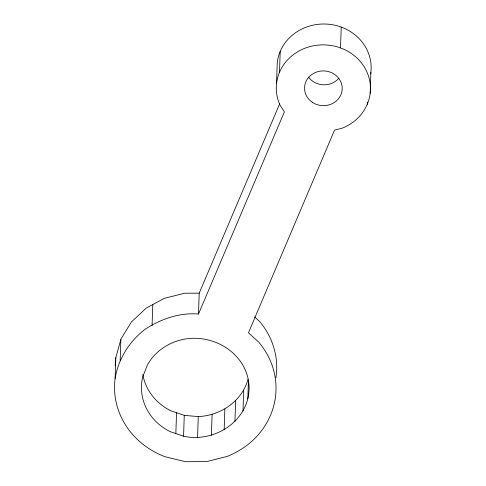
<?xml version="1.0" encoding="UTF-8"?>
<svg xmlns="http://www.w3.org/2000/svg" width="486" height="486" viewBox="0 0 486 486"><rect width="100%" height="100%" fill="white"/><g stroke="black" fill="none" stroke-linecap="round" stroke-linejoin="round"><path stroke-width="0.73" d="M115.121 378.509C118.353 358.644 129.507 341.148 145.448 329.016C161.182 318.907 179.632 312.492 198.507 314.011L284.395 111.865L280.234 105.486A47.106 43.424 1.9 0 1 304.485 48.412A47.106 43.424 1.9 0 1 366.517 71.078A47.106 43.424 1.9 0 1 342.266 128.158L334.532 130.181L248.443 332.801L258.813 342.211A80.749 74.437 1.9 0 1 226.968 456.469L206.672 461.597L185.591 461.7L165.179 456.767A80.749 74.437 1.9 0 1 115.121 378.509L115.814 357.66L121.05 338.863L131.396 321.981L146.14 308.167L164.28 298.361L184.583 293.234L199.199 293.161L279.76 103.561M120.17 360.393L120.862 339.544M152.088 325.432L152.78 304.582M175.847 433.585L176.54 412.736M183.574 436.221L170.373 431.714A53.831 49.627 1.9 0 1 142.744 376.784L147.562 364.64A53.831 49.627 1.9 0 1 179.152 340.413C210.359 331.331 247.107 352.058 249.063 385.999C250.339 420.019 215.17 443.214 183.574 436.221L184.267 415.372L171.066 410.864A53.831 49.627 1.9 0 1 142.823 374.578M198.507 314.011L199.199 293.161M197.571 437.436L198.264 416.587C220.346 415.682 242.046 401.278 247.975 379.396M211.41 435.268L212.103 414.418M224.155 429.873L224.842 409.024M234.926 421.605L235.619 400.756M243 411.041L243.693 390.191M247.817 398.897L248.413 381.024M276.564 83.246L277.257 62.396A47.106 43.424 1.9 0 1 330.085 24.391A47.106 43.424 1.9 0 1 370.666 73.963M279.511 72.256L280.203 51.407M340.522 47.926L341.215 27.076M367.24 104.314L367.319 102.078M370.186 93.318L370.879 72.469M184.267 415.372L198.264 416.587M254.591 316.902L259.506 321.361A80.749 74.437 1.9 0 1 275.92 377.792M115.237 365.873A80.749 74.437 1.9 0 1 115.814 357.66M338.815 78.313A18.839 17.368 1.9 0 1 308.519 77.165M312.206 102.218A18.839 17.368 1.9 0 0 342.101 90.299A18.839 17.368 1.9 0 0 315.821 72.335A18.839 17.368 1.9 0 0 312.206 102.218"/></g></svg>
